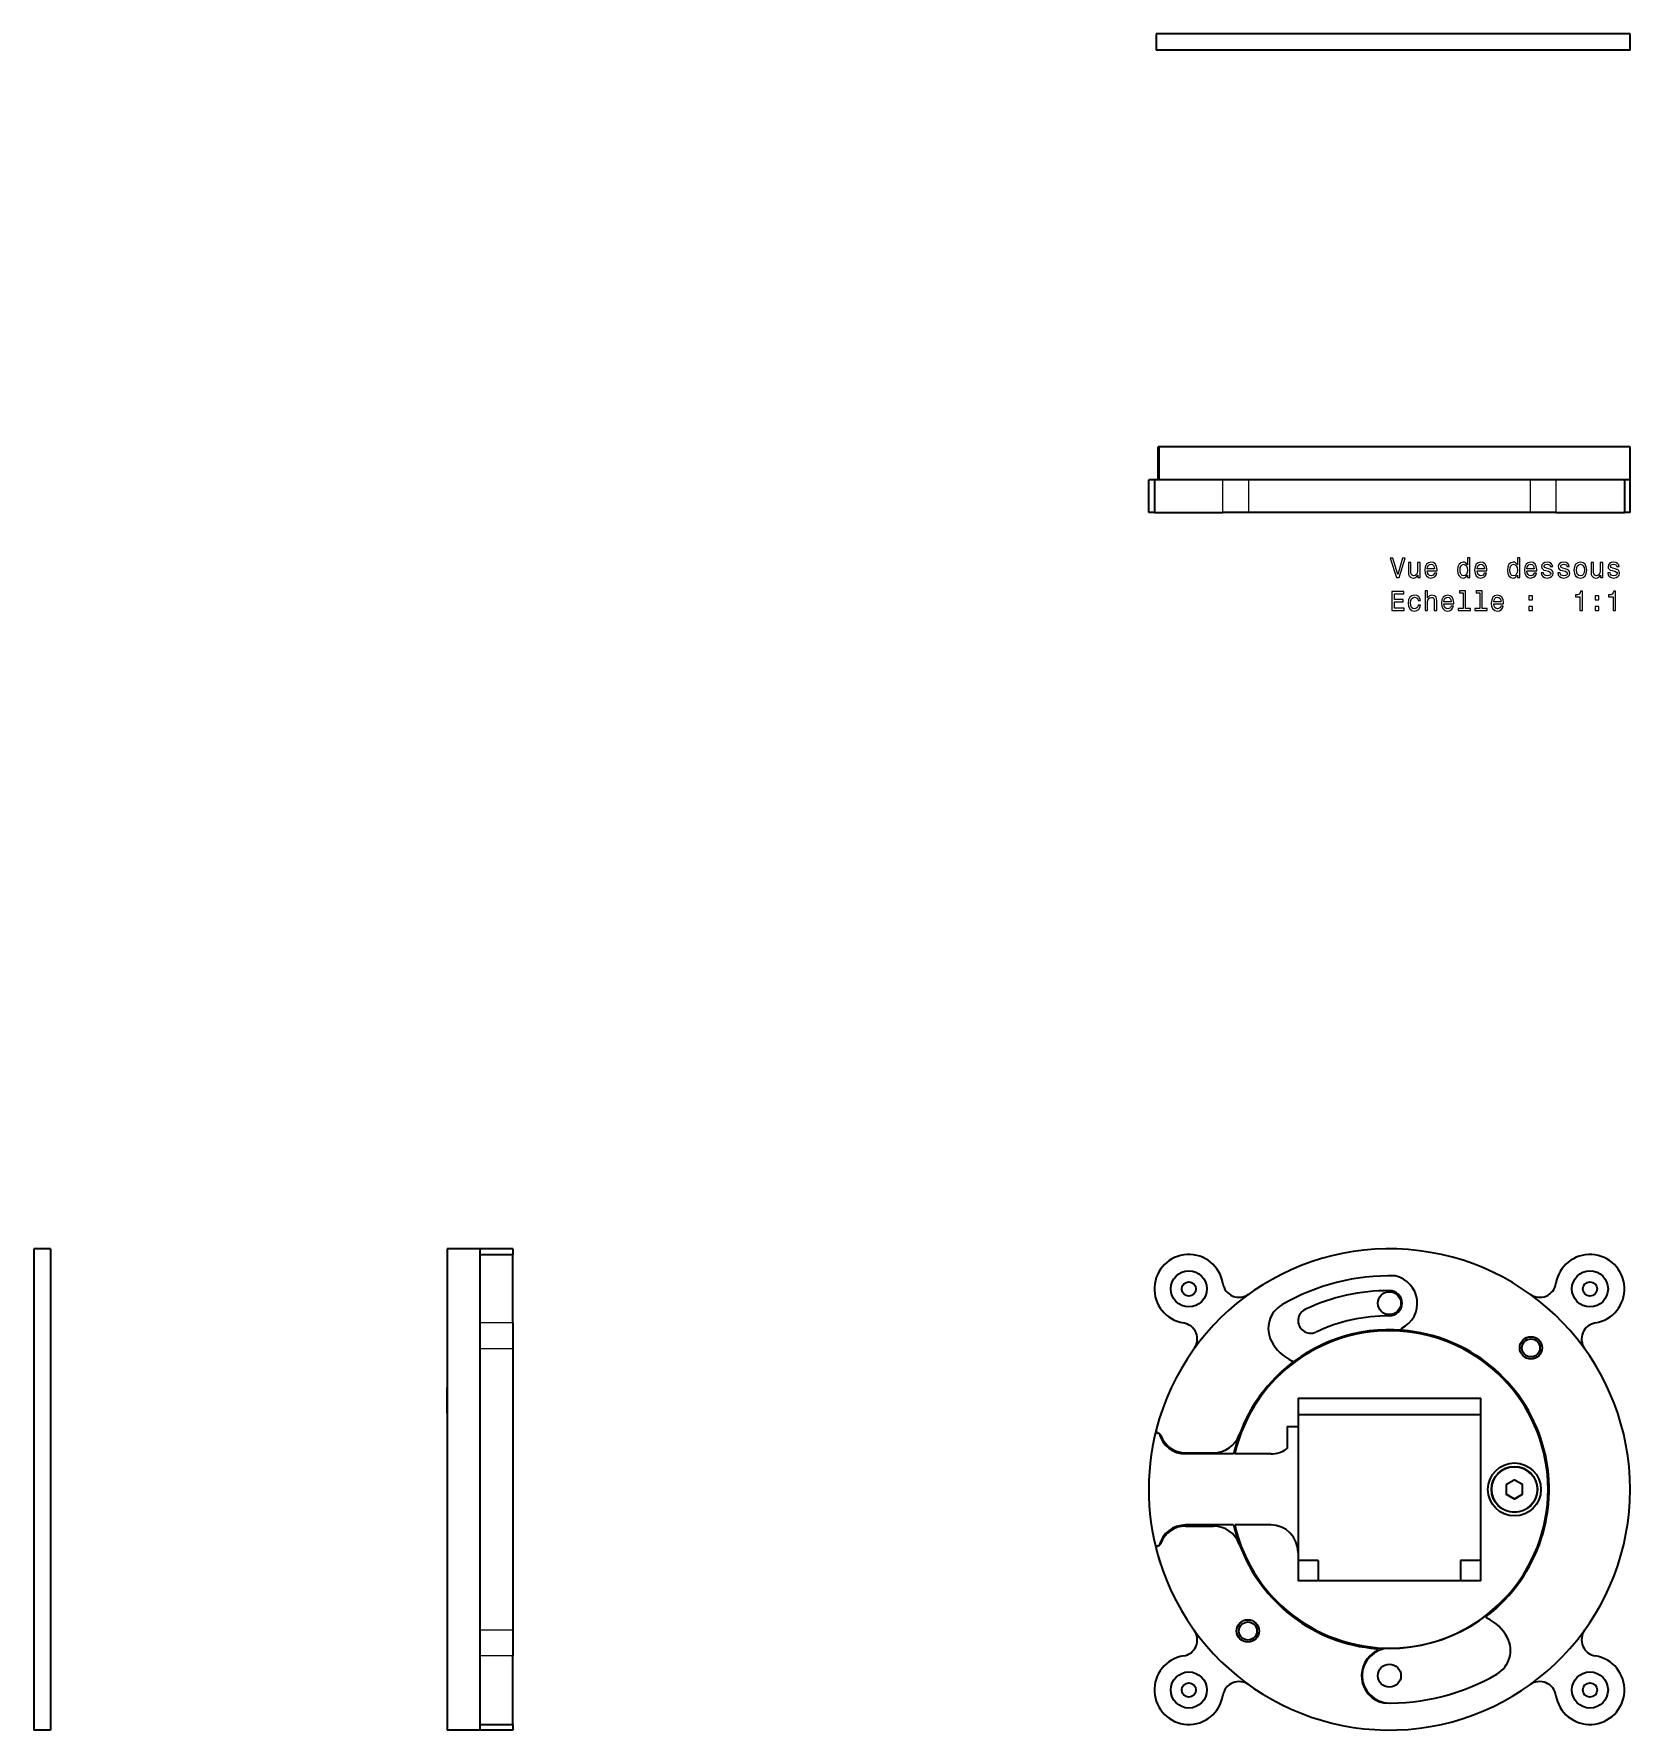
# Model space of a CAD drawing. Extents: x 338 to 980, y 50 to 705.
# Drawn here: x 346.7 to 638.5, y 376.5 to 686.7 of the extents above; entities that cross this region are included whole.
import ezdxf

# ---------------------------------------------------------------- set-up
doc = ezdxf.new("R2010")
doc.units = 0

msp = doc.modelspace()

# ---------------------------------------------------------------- linework, layer by layer
at = {"color": 7, "lineweight": 35, "ltscale": 0.000389099}
for p, q in [((551.87, 686.65), (551.85, 686.65)), ((551.87, 683.65), (551.85, 683.65))]:
    msp.add_line(p, q, dxfattribs=at)
at = {"color": 7, "lineweight": 35, "ltscale": 0.075}
for p, q in [((551.85, 686.65), (551.85, 683.65)), ((638.5, 683.65), (638.5, 686.65)), ((349.67, 464.5), (346.67, 464.5)), ((349.67, 376.5), (346.67, 376.5))]:
    msp.add_line(p, q, dxfattribs=at)
at = {"color": 7, "lineweight": 13, "ltscale": 0.075}
msp.add_line((551.87, 686.65), (551.87, 683.65), dxfattribs=at)
at = {"color": 7, "lineweight": 35}
for p, q in [((638.5, 686.65), (551.87, 686.65)), ((638.5, 683.65), (551.87, 683.65)), ((638.5, 611.12), (552.46, 611.12)), ((628.83, 611.12), (594.5, 611.12)), ((620.23, 605.12), (568.77, 605.12)), ((620.23, 605.12), (568.77, 605.12)), ((620.23, 599.12), (568.77, 599.12)), ((346.67, 464.5), (346.67, 420.5)), ((349.67, 464.5), (349.67, 420.5)), ((422.2, 464.5), (422.2, 420.5)), ((428.2, 464.5), (428.2, 420.5)), ((422.2, 449.51), (422.2, 420.5)), ((428.2, 446.23), (428.2, 420.5)), ((434.2, 446.23), (434.2, 420.5)), ((577.8, 437.2), (611.2, 437.2)), ((611.2, 403.8), (611.2, 437.2)), ((577.8, 434.2), (611.2, 434.2)), ((577.8, 432), (577.8, 409.01)), ((611.2, 407.5), (611.2, 434.2)), ((346.67, 420.5), (346.67, 376.5)), ((349.67, 420.5), (349.67, 376.5)), ((422.2, 420.5), (422.2, 391.49)), ((422.2, 420.5), (422.2, 376.5)), ((428.2, 420.5), (428.2, 394.77)), ((428.2, 420.5), (428.2, 376.5)), ((434.2, 420.5), (434.2, 394.77)), ((611.2, 403.8), (577.8, 403.8)), ((422.2, 401.86), (422.2, 381.44))]:
    msp.add_line(p, q, dxfattribs=at)
at = {"color": 7, "lineweight": 35, "ltscale": 0.070697}
msp.add_line((592.23, 686.65), (589.4, 686.65), dxfattribs=at)
at = {"color": 7, "lineweight": 35, "ltscale": 0.002773}
msp.add_line((592.34, 686.65), (592.23, 686.65), dxfattribs=at)
at = {"color": 7, "lineweight": 35, "ltscale": 0.002893}
msp.add_line((612.31, 686.65), (612.19, 686.65), dxfattribs=at)
at = {"color": 7, "lineweight": 35, "ltscale": 0.094115}
msp.add_line((616.07, 686.65), (612.31, 686.65), dxfattribs=at)
at = {"color": 7, "lineweight": 35, "ltscale": 0.014232}
msp.add_line((616.64, 686.65), (616.07, 686.65), dxfattribs=at)
at = {"color": 7, "lineweight": 35, "ltscale": 0.005557}
msp.add_line((552.46, 611.12), (552.23, 611.12), dxfattribs=at)
at = {"color": 7, "lineweight": 35, "ltscale": 0.15}
for p, q in [((552.23, 605.12), (552.23, 611.12)), ((638.5, 605.12), (638.5, 611.12)), ((550.5, 599.12), (550.5, 605.12)), ((551.53, 605.12), (551.53, 599.12)), ((637.47, 605.12), (637.47, 599.12)), ((638.5, 599.12), (638.5, 605.12)), ((428.2, 464.5), (422.2, 464.5)), ((434.2, 464.5), (428.2, 464.5)), ((428.2, 463.47), (434.2, 463.47)), ((428.2, 376.5), (422.2, 376.5)), ((428.2, 377.53), (434.2, 377.53)), ((434.2, 376.5), (428.2, 376.5))]:
    msp.add_line(p, q, dxfattribs=at)
at = {"color": 7, "lineweight": 13, "ltscale": 0.15}
for p, q in [((552.46, 605.12), (552.46, 611.12)), ((564.05, 599.12), (564.05, 605.12)), ((568.77, 599.12), (568.77, 605.12)), ((620.23, 605.12), (620.23, 599.12)), ((624.95, 605.12), (624.95, 599.12)), ((434.2, 450.95), (428.2, 450.95)), ((434.2, 446.23), (428.2, 446.23)), ((434.2, 394.77), (428.2, 394.77)), ((434.2, 390.05), (428.2, 390.05))]:
    msp.add_line(p, q, dxfattribs=at)
at = {"color": 7, "lineweight": 35, "ltscale": 0.005019}
msp.add_line((589.5, 611.12), (589.3, 611.12), dxfattribs=at)
at = {"color": 7, "lineweight": 35, "ltscale": 0.125}
msp.add_line((594.5, 611.12), (589.5, 611.12), dxfattribs=at)
at = {"color": 7, "lineweight": 35, "ltscale": 0.025726}
for p, q in [((551.53, 605.12), (550.5, 605.12)), ((434.2, 377.53), (434.2, 376.5))]:
    msp.add_line(p, q, dxfattribs=at)
at = {"color": 7, "lineweight": 35, "ltscale": 0.313062}
for p, q in [((564.05, 605.12), (551.53, 605.12)), ((637.47, 605.12), (624.95, 605.12)), ((551.53, 599.12), (564.05, 599.12)), ((624.95, 599.12), (637.47, 599.12)), ((428.2, 463.47), (428.2, 450.95)), ((434.2, 450.95), (434.2, 463.47)), ((428.2, 390.05), (428.2, 377.53)), ((434.2, 377.53), (434.2, 390.05))]:
    msp.add_line(p, q, dxfattribs=at)
at = {"color": 7, "lineweight": 35, "ltscale": 0.117937}
for p, q in [((568.77, 605.12), (564.05, 605.12)), ((624.95, 605.12), (620.23, 605.12)), ((568.77, 599.12), (564.05, 599.12)), ((624.95, 599.12), (620.23, 599.12)), ((428.2, 450.95), (428.2, 446.23)), ((434.2, 450.95), (434.2, 446.23)), ((428.2, 394.77), (428.2, 390.05)), ((434.2, 394.77), (434.2, 390.05))]:
    msp.add_line(p, q, dxfattribs=at)
at = {"color": 7, "lineweight": 35, "ltscale": 0.025702}
for p, q in [((638.5, 605.12), (637.47, 605.12)), ((638.5, 605.12), (637.47, 605.12)), ((638.5, 599.12), (637.47, 599.12)), ((428.2, 464.5), (428.2, 463.47)), ((434.2, 464.5), (434.2, 463.47))]:
    msp.add_line(p, q, dxfattribs=at)
at = {"color": 7, "lineweight": 35, "ltscale": 0.030038}
for p, q in [((551.7, 599.12), (550.5, 599.12)), ((428.2, 377.7), (428.2, 376.5))]:
    msp.add_line(p, q, dxfattribs=at)
at = {"color": 7, "lineweight": 35, "ltscale": 0.118097}
msp.add_line((422.2, 434.44), (422.2, 439.16), dxfattribs=at)
at = {"color": 7, "lineweight": 35, "ltscale": 0.13}
for p, q in [((577.8, 437.2), (577.8, 432)), ((577.8, 409), (577.8, 403.8))]:
    msp.add_line(p, q, dxfattribs=at)
at = {"color": 7, "lineweight": 35, "ltscale": 0.05}
msp.add_line((575.8, 432), (577.8, 432), dxfattribs=at)
at = {"color": 7, "lineweight": 35, "ltscale": 0.1}
msp.add_line((575.8, 432), (575.8, 428), dxfattribs=at)
at = {"color": 7, "lineweight": 35, "ltscale": 0.127895}
for p, q in [((557.23, 427.2), (562.35, 427.2)), ((557.23, 413.8), (562.35, 413.8))]:
    msp.add_line(p, q, dxfattribs=at)
at = {"color": 7, "lineweight": 35, "ltscale": 0.219635}
for p, q in [((566.02, 427), (557.23, 427)), ((566.02, 414), (557.23, 414))]:
    msp.add_line(p, q, dxfattribs=at)
at = {"color": 7, "lineweight": 35, "ltscale": 0.164384}
for p, q in [((572.8, 427), (566.22, 427)), ((572.8, 414), (566.22, 414))]:
    msp.add_line(p, q, dxfattribs=at)
at = {"color": 7, "lineweight": 13, "ltscale": 0.041857}
for p, q in [((617.31, 422.26), (615.86, 421.42)), ((615.86, 419.58), (617.31, 418.74))]:
    msp.add_line(p, q, dxfattribs=at)
at = {"color": 7, "lineweight": 35, "ltscale": 0.041858}
for p, q in [((617.33, 422.22), (615.88, 421.38)), ((618.83, 421.38), (617.38, 422.22)), ((615.86, 421.34), (615.86, 419.66)), ((615.88, 419.62), (617.33, 418.78)), ((617.38, 418.78), (618.83, 419.62)), ((618.86, 419.66), (618.86, 421.34))]:
    msp.add_line(p, q, dxfattribs=at)
at = {"color": 7, "lineweight": 13, "ltscale": 0.00125}
for p, q in [((617.31, 422.26), (617.33, 422.22)), ((617.41, 422.26), (617.38, 422.22)), ((615.86, 419.58), (615.88, 419.62)), ((617.31, 418.74), (617.33, 418.78)), ((617.41, 418.74), (617.38, 418.78)), ((618.86, 421.42), (618.83, 421.38)), ((618.86, 419.58), (618.83, 419.62)), ((618.91, 421.34), (618.86, 421.34)), ((618.91, 419.66), (618.86, 419.66))]:
    msp.add_line(p, q, dxfattribs=at)
at = {"color": 7, "lineweight": 13, "ltscale": 0.041858}
for p, q in [((618.86, 421.42), (617.41, 422.26)), ((615.81, 421.34), (615.81, 419.66)), ((617.41, 418.74), (618.86, 419.58)), ((618.91, 419.66), (618.91, 421.34))]:
    msp.add_line(p, q, dxfattribs=at)
at = {"color": 7, "lineweight": 13, "ltscale": 0.001251}
for p, q in [((615.81, 421.34), (615.86, 421.34)), ((615.81, 419.66), (615.86, 419.66))]:
    msp.add_line(p, q, dxfattribs=at)
at = {"color": 7, "lineweight": 13, "ltscale": 0.001249}
msp.add_line((615.86, 421.42), (615.88, 421.38), dxfattribs=at)
at = {"color": 7, "lineweight": 13, "ltscale": 0.001138}
for p, q in [((615.88, 419.7), (615.88, 419.65)), ((618.83, 421.3), (618.83, 421.35))]:
    msp.add_line(p, q, dxfattribs=at)
at = {"color": 7, "lineweight": 35, "ltscale": 0.119289}
msp.add_line((422.2, 406.63), (422.2, 401.86), dxfattribs=at)
at = {"color": 7, "lineweight": 35, "ltscale": 0.0925}
for p, q in [((581.5, 407.5), (577.8, 407.5)), ((581.5, 407.5), (581.5, 403.8)), ((611.2, 407.5), (607.5, 407.5)), ((607.5, 407.5), (607.5, 403.8))]:
    msp.add_line(p, q, dxfattribs=at)
at = {"color": 7, "lineweight": 35, "ltscale": 0.00375}
msp.add_line((620.04, 406.63), (620.17, 406.56), dxfattribs=at)
at = {"color": 7, "lineweight": 35, "ltscale": 0.000370789}
msp.add_line((346.67, 381.45), (346.67, 381.44), dxfattribs=at)
at = {"color": 7, "lineweight": 35, "ltscale": 0.000515747}
msp.add_line((422.2, 381.41), (422.2, 381.39), dxfattribs=at)
at = {"color": 7, "lineweight": 13}
for points in [[(596.9, 590.77), (596.02, 587.79), (595.12, 590.77), (594.64, 590.77), (595.77, 587.26), (596.27, 587.26), (597.37, 590.77)], [(600.1, 589.97), (599.65, 589.97), (599.65, 588.41), (599.6, 588.04), (599.46, 587.78), (599.23, 587.62), (598.93, 587.57), (598.7, 587.61), (598.54, 587.73), (598.46, 587.94), (598.44, 588.23), (598.44, 589.97), (597.99, 589.97), (597.99, 588.19), (598.01, 587.83), (598.11, 587.53), (598.4, 587.26), (598.87, 587.16), (599.12, 587.2), (599.34, 587.29), (599.52, 587.45), (599.67, 587.67), (599.67, 587.26), (600.1, 587.26)], [(601.43, 588.49), (603.21, 588.49), (603.21, 588.69), (603.13, 589.27), (602.91, 589.71), (602.56, 589.97), (602.09, 590.06), (601.63, 589.96), (601.28, 589.68), (601.05, 589.22), (600.97, 588.62), (601.05, 588), (601.27, 587.54), (601.62, 587.26), (602.07, 587.16), (602.47, 587.23), (602.79, 587.4), (603.03, 587.67), (603.16, 588.04), (602.73, 588.04), (602.63, 587.84), (602.5, 587.68), (602.13, 587.56), (601.84, 587.62), (601.63, 587.8), (601.48, 588.08), (601.43, 588.47)], [(601.43, 588.86), (601.49, 589.21), (601.63, 589.46), (601.83, 589.62), (602.11, 589.68), (602.37, 589.62), (602.58, 589.46), (602.71, 589.21), (602.75, 588.86)], [(608.78, 587.68), (608.78, 587.26), (609.23, 587.26), (609.23, 590.88), (608.79, 590.88), (608.79, 589.56), (608.45, 589.94), (608.24, 590.03), (608.01, 590.06), (607.58, 589.96), (607.24, 589.68), (607.03, 589.23), (606.95, 588.62), (607.03, 588.01), (607.24, 587.55), (607.58, 587.26), (608.01, 587.16), (608.24, 587.2), (608.45, 587.29)], [(608.08, 589.67), (608.37, 589.6), (608.6, 589.4), (608.73, 589.07), (608.78, 588.62), (608.73, 588.16), (608.6, 587.83), (608.37, 587.63), (608.08, 587.56), (607.8, 587.63), (607.59, 587.83), (607.45, 588.16), (607.41, 588.62), (607.45, 589.07), (607.59, 589.39), (607.8, 589.6)], [(610.54, 588.49), (612.32, 588.49), (612.32, 588.69), (612.24, 589.27), (612.02, 589.71), (611.67, 589.97), (611.2, 590.06), (610.74, 589.96), (610.39, 589.68), (610.16, 589.22), (610.08, 588.62), (610.15, 588), (610.38, 587.54), (610.73, 587.26), (611.18, 587.16), (611.58, 587.23), (611.9, 587.4), (612.14, 587.67), (612.27, 588.04), (611.83, 588.04), (611.74, 587.84), (611.61, 587.68), (611.24, 587.56), (610.95, 587.62), (610.73, 587.8), (610.59, 588.08), (610.54, 588.47)], [(610.54, 588.86), (610.6, 589.21), (610.73, 589.46), (610.94, 589.62), (611.21, 589.68), (611.48, 589.62), (611.69, 589.46), (611.81, 589.21), (611.86, 588.86)], [(617.89, 587.68), (617.89, 587.26), (618.33, 587.26), (618.33, 590.88), (617.9, 590.88), (617.9, 589.56), (617.56, 589.94), (617.35, 590.03), (617.11, 590.06), (616.69, 589.96), (616.35, 589.68), (616.14, 589.23), (616.06, 588.62), (616.14, 588.01), (616.35, 587.55), (616.69, 587.26), (617.11, 587.16), (617.35, 587.2), (617.56, 587.29)], [(617.19, 589.67), (617.48, 589.6), (617.7, 589.4), (617.84, 589.07), (617.89, 588.62), (617.84, 588.16), (617.7, 587.83), (617.48, 587.63), (617.19, 587.56), (616.91, 587.63), (616.7, 587.83), (616.56, 588.16), (616.51, 588.62), (616.56, 589.07), (616.7, 589.39), (616.91, 589.6)], [(619.65, 588.49), (621.43, 588.49), (621.43, 588.69), (621.35, 589.27), (621.13, 589.71), (620.78, 589.97), (620.31, 590.06), (619.85, 589.96), (619.49, 589.68), (619.27, 589.22), (619.19, 588.62), (619.26, 588), (619.49, 587.54), (619.84, 587.26), (620.29, 587.16), (620.68, 587.23), (621.01, 587.4), (621.24, 587.67), (621.38, 588.04), (620.94, 588.04), (620.85, 587.84), (620.72, 587.68), (620.35, 587.56), (620.06, 587.62), (619.84, 587.8), (619.7, 588.08), (619.65, 588.47)], [(619.65, 588.86), (619.71, 589.21), (619.84, 589.46), (620.05, 589.62), (620.32, 589.68), (620.59, 589.62), (620.8, 589.46), (620.92, 589.21), (620.97, 588.86)], [(623.62, 588.84), (623.2, 588.94), (622.88, 589.06), (622.77, 589.29), (622.8, 589.46), (622.91, 589.58), (623.08, 589.66), (623.33, 589.69), (623.56, 589.66), (623.75, 589.57), (623.87, 589.43), (623.92, 589.25), (624.36, 589.25), (624.36, 589.26), (624.28, 589.59), (624.07, 589.84), (623.75, 590), (623.33, 590.06), (622.9, 590), (622.59, 589.84), (622.39, 589.59), (622.33, 589.28), (622.37, 588.98), (622.52, 588.76), (622.75, 588.61), (623.09, 588.51), (623.58, 588.39), (623.88, 588.26), (623.96, 588.16), (623.99, 588.01), (623.95, 587.82), (623.83, 587.68), (623.63, 587.59), (623.37, 587.56), (623.09, 587.59), (622.89, 587.69), (622.75, 587.87), (622.7, 588.1), (622.27, 588.1), (622.34, 587.7), (622.55, 587.41), (622.87, 587.23), (623.33, 587.16), (623.8, 587.23), (624.15, 587.41), (624.36, 587.69), (624.44, 588.06), (624.38, 588.38), (624.22, 588.59), (623.97, 588.73)], [(626.66, 588.84), (626.23, 588.94), (625.91, 589.06), (625.81, 589.29), (625.84, 589.46), (625.94, 589.58), (626.12, 589.66), (626.36, 589.69), (626.6, 589.66), (626.79, 589.57), (626.91, 589.43), (626.96, 589.25), (627.39, 589.25), (627.39, 589.26), (627.32, 589.59), (627.11, 589.84), (626.79, 590), (626.36, 590.06), (625.93, 590), (625.62, 589.84), (625.43, 589.59), (625.36, 589.28), (625.41, 588.98), (625.55, 588.76), (625.78, 588.61), (626.12, 588.51), (626.62, 588.39), (626.92, 588.26), (627, 588.16), (627.03, 588.01), (626.98, 587.82), (626.86, 587.68), (626.67, 587.59), (626.4, 587.56), (626.13, 587.59), (625.92, 587.69), (625.79, 587.87), (625.73, 588.1), (625.3, 588.1), (625.37, 587.7), (625.58, 587.41), (625.91, 587.23), (626.36, 587.16), (626.84, 587.23), (627.19, 587.41), (627.4, 587.69), (627.47, 588.06), (627.42, 588.38), (627.26, 588.59), (627, 588.73)], [(628.24, 588.61), (628.32, 588), (628.55, 587.54), (628.92, 587.26), (629.41, 587.16), (629.9, 587.26), (630.27, 587.54), (630.5, 587.99), (630.59, 588.61), (630.5, 589.23), (630.27, 589.69), (629.9, 589.96), (629.41, 590.06), (628.92, 589.96), (628.55, 589.68), (628.32, 589.23)], [(628.69, 588.62), (628.74, 589.07), (628.88, 589.4), (629.11, 589.6), (629.41, 589.67), (629.72, 589.6), (629.94, 589.4), (630.09, 589.07), (630.14, 588.62), (630.09, 588.16), (629.94, 587.83), (629.72, 587.62), (629.41, 587.56), (629.11, 587.62), (628.88, 587.83), (628.74, 588.16)], [(633.49, 589.97), (633.05, 589.97), (633.05, 588.41), (633, 588.04), (632.85, 587.78), (632.63, 587.62), (632.33, 587.57), (632.09, 587.61), (631.94, 587.73), (631.86, 587.94), (631.84, 588.23), (631.84, 589.97), (631.39, 589.97), (631.39, 588.19), (631.41, 587.83), (631.5, 587.53), (631.79, 587.26), (632.26, 587.16), (632.52, 587.2), (632.73, 587.29), (632.92, 587.45), (633.07, 587.67), (633.07, 587.26), (633.49, 587.26)], [(635.77, 588.84), (635.34, 588.94), (635.02, 589.06), (634.92, 589.29), (634.95, 589.46), (635.05, 589.58), (635.22, 589.66), (635.47, 589.69), (635.71, 589.66), (635.89, 589.57), (636.02, 589.43), (636.07, 589.25), (636.5, 589.25), (636.5, 589.26), (636.42, 589.59), (636.22, 589.84), (635.89, 590), (635.47, 590.06), (635.04, 590), (634.73, 589.84), (634.53, 589.59), (634.47, 589.28), (634.52, 588.98), (634.66, 588.76), (634.89, 588.61), (635.23, 588.51), (635.72, 588.39), (636.03, 588.26), (636.11, 588.16), (636.14, 588.01), (636.09, 587.82), (635.97, 587.68), (635.77, 587.59), (635.51, 587.56), (635.23, 587.59), (635.03, 587.69), (634.9, 587.87), (634.84, 588.1), (634.41, 588.1), (634.48, 587.7), (634.69, 587.41), (635.02, 587.23), (635.47, 587.16), (635.95, 587.23), (636.29, 587.41), (636.51, 587.69), (636.58, 588.06), (636.53, 588.38), (636.37, 588.59), (636.11, 588.73)], [(594.96, 581.21), (597.18, 581.21), (597.18, 581.64), (595.42, 581.64), (595.42, 582.82), (596.99, 582.82), (596.99, 583.24), (595.42, 583.24), (595.42, 584.29), (597.14, 584.29), (597.14, 584.71), (594.96, 584.71)], [(599.73, 583.02), (600.17, 583.02), (600.08, 583.43), (599.87, 583.75), (599.53, 583.94), (599.09, 584.02), (598.61, 583.92), (598.24, 583.63), (598.01, 583.18), (597.92, 582.56), (598, 581.95), (598.23, 581.5), (598.59, 581.21), (599.07, 581.12), (599.51, 581.19), (599.85, 581.41), (600.08, 581.74), (600.18, 582.18), (599.76, 582.18), (599.68, 581.9), (599.54, 581.69), (599.34, 581.56), (599.09, 581.52), (598.78, 581.58), (598.56, 581.78), (598.42, 582.11), (598.38, 582.58), (598.42, 583.03), (598.56, 583.36), (598.79, 583.56), (599.09, 583.63), (599.35, 583.58), (599.55, 583.47), (599.68, 583.28)], [(601.05, 581.21), (601.49, 581.21), (601.49, 582.78), (601.54, 583.14), (601.68, 583.4), (601.91, 583.56), (602.21, 583.62), (602.45, 583.57), (602.6, 583.43), (602.68, 583.21), (602.71, 582.9), (602.71, 581.21), (603.15, 581.21), (603.15, 582.99), (603.13, 583.35), (603.04, 583.65), (602.74, 583.92), (602.28, 584.02), (602.02, 583.98), (601.81, 583.89), (601.63, 583.74), (601.49, 583.53), (601.49, 584.83), (601.05, 584.83)], [(604.47, 582.44), (606.25, 582.44), (606.25, 582.65), (606.17, 583.23), (605.95, 583.66), (605.6, 583.92), (605.13, 584.02), (604.67, 583.92), (604.31, 583.63), (604.09, 583.18), (604.01, 582.57), (604.08, 581.95), (604.31, 581.5), (604.66, 581.21), (605.11, 581.12), (605.5, 581.18), (605.83, 581.36), (606.06, 581.63), (606.2, 581.99), (605.76, 581.99), (605.67, 581.79), (605.54, 581.64), (605.17, 581.52), (604.88, 581.57), (604.66, 581.75), (604.52, 582.04), (604.47, 582.42)], [(604.47, 582.81), (604.53, 583.16), (604.66, 583.42), (604.87, 583.57), (605.14, 583.63), (605.41, 583.57), (605.62, 583.42), (605.74, 583.16), (605.79, 582.81)], [(608, 584.46), (608, 581.59), (607.09, 581.59), (607.09, 581.21), (609.35, 581.21), (609.35, 581.59), (608.44, 581.59), (608.44, 584.83), (607.3, 584.83), (607.3, 584.46)], [(611.04, 584.46), (611.04, 581.59), (610.12, 581.59), (610.12, 581.21), (612.39, 581.21), (612.39, 581.59), (611.48, 581.59), (611.48, 584.83), (610.34, 584.83), (610.34, 584.46)], [(613.58, 582.44), (615.35, 582.44), (615.36, 582.65), (615.28, 583.23), (615.06, 583.66), (614.7, 583.92), (614.23, 584.02), (613.78, 583.92), (613.42, 583.63), (613.2, 583.18), (613.11, 582.57), (613.19, 581.95), (613.42, 581.5), (613.77, 581.21), (614.22, 581.12), (614.61, 581.18), (614.94, 581.36), (615.17, 581.63), (615.31, 581.99), (614.87, 581.99), (614.78, 581.79), (614.65, 581.64), (614.27, 581.52), (613.99, 581.57), (613.77, 581.75), (613.63, 582.04), (613.58, 582.42)], [(613.58, 582.81), (613.63, 583.16), (613.77, 583.42), (613.98, 583.57), (614.25, 583.63), (614.52, 583.57), (614.72, 583.42), (614.85, 583.16), (614.89, 582.81)], [(619.96, 583.17), (620.65, 583.17), (620.65, 583.92), (619.96, 583.92)], [(629.32, 581.21), (629.78, 581.21), (629.78, 584.74), (629.44, 584.74), (629.35, 584.43), (629.17, 584.22), (628.89, 584.1), (628.51, 584.06), (628.51, 583.71), (629.32, 583.71)], [(632.1, 583.17), (632.8, 583.17), (632.8, 583.92), (632.1, 583.92)], [(635.4, 581.21), (635.85, 581.21), (635.85, 584.74), (635.51, 584.74), (635.42, 584.43), (635.24, 584.22), (634.96, 584.1), (634.58, 584.06), (634.58, 583.71), (635.4, 583.71)], [(619.96, 581.21), (620.65, 581.21), (620.65, 581.97), (619.96, 581.97)], [(632.1, 581.21), (632.8, 581.21), (632.8, 581.97), (632.1, 581.97)]]:
    msp.add_lwpolyline(points, close=True, dxfattribs=at)
at = {"color": 7, "lineweight": 35}
for centre, radius in [((557.83, 457.17), 3.3), ((631.17, 457.17), 3.3), ((557.83, 457.17), 1.3), ((594.5, 454.56), 2.1), ((631.17, 457.17), 1.3), ((620.38, 446.38), 2.05), ((620.38, 446.38), 1.65), ((617.36, 420.5), 4.85), ((617.36, 420.5), 4.2), ((568.62, 394.62), 2.05), ((568.62, 394.62), 1.65), ((594.5, 386.44), 2.1), ((557.83, 383.83), 3.3), ((557.83, 383.83), 1.3), ((631.17, 383.83), 3.3), ((631.17, 383.83), 1.3)]:
    msp.add_circle(centre, radius, dxfattribs=at)
at = {"color": 7, "lineweight": 13}
msp.add_circle((617.36, 420.5), 4.1, dxfattribs=at)
at = {"color": 7, "lineweight": 35}
for centre, radius, start, end in [((557.83, 457.17), 6.3, 8.998, 261.002), ((594.5, 420.5), 44, 194.3305, 165.6695), ((631.17, 457.17), 6.3, 278.998, 171.002), ((594.5, 420.5), 39.06, 88.4214, 120.2162), ((594.5, 454.56), 5.1, 296.4568, 77.8188), ((567.01, 458.63), 3, 188.998, 305.7886), ((594.5, 420.5), 36.36, 90, 115), ((594.5, 454.56), 2.3, 270, 90), ((621.99, 458.63), 3, 234.6172, 351.002), ((577.36, 449.93), 5, 120.2162, 207.6081), ((580.1, 451.37), 2.3, 115, 295), ((556.37, 447.99), 3, 324.2114, 81.002), ((594.5, 420.5), 31.76, 90, 115), ((596.86, 449.82), 0.2, 116.4568, 265.3953), ((632.63, 447.99), 3, 98.998, 215.3822), ((594.5, 420.5), 29.01, 192.9463, 167.0537), ((580.1, 451.37), 8.1, 207.6081, 245.0784), ((594.5, 420.5), 29.21, 85.3952, 132.4829), ((594.5, 420.5), 29.21, 307.4696, 85.3953), ((594.5, 420.5), 29.21, 127.4696, 160.0026), ((576.61, 443.84), 0.2, 307.4696, 65.0784), ((594.5, 420.5), 44, 165.6694, 197.8943), ((552.35, 431.27), 0.5, 165.6695, 256.4598), ((557.23, 432), 5, 162.8502, 163.0807), ((552.07, 430.1), 0.7, 20.207, 76.4598), ((557.23, 432), 5, 194.8514, 270), ((557.23, 432), 4.8, 200.207, 270), ((562.35, 432.2), 5, 270, 340.0026), ((594.5, 420.5), 29.21, 160.0352, 167.1438), ((572.8, 432), 5, 270, 306.8699), ((617.36, 422.17), 0.05, 60, 120), ((615.91, 421.34), 0.05, 120, 180), ((615.91, 419.66), 0.05, 180, 240), ((617.36, 418.83), 0.05, 240, 300), ((618.81, 421.34), 0.05, 0, 60), ((618.81, 419.66), 0.05, 300, 0), ((557.23, 409), 5, 90, 165.1472), ((557.23, 409), 4.8, 90, 159.793), ((562.35, 408.8), 5, 19.9974, 90), ((594.5, 420.5), 29.21, 192.8562, 199.9498), ((572.8, 409), 5, 360, 90), ((552.35, 409.73), 0.5, 103.5402, 194.3305), ((552.07, 410.9), 0.7, 283.5402, 339.793), ((594.5, 420.5), 29.21, 199.9974, 265.3953), ((557.23, 409), 5, 196.8347, 197.1498), ((594.5, 420.5), 29.06, 270, 331.5), ((612.39, 397.16), 0.2, 127.4696, 245.0784), ((556.37, 393.01), 3, 278.998, 35.7886), ((608.9, 389.63), 8.1, 27.6081, 65.0784), ((632.63, 393.01), 3, 144.2114, 261.002), ((594.5, 386.44), 5.1, 116.4568, 257.8188), ((594.5, 386.44), 5, 90, 269.7175), ((592.14, 391.18), 0.2, 296.4568, 85.3953), ((611.64, 391.07), 5, 300.2162, 27.6081), ((557.83, 383.83), 6.3, 98.998, 351.002), ((631.17, 383.83), 6.3, 188.998, 81.002), ((567.01, 382.37), 3, 54.2114, 171.002), ((594.5, 420.5), 39.06, 268.4214, 300.2162), ((621.99, 382.37), 3, 8.998, 125.7886)]:
    msp.add_arc(centre, radius, start, end, dxfattribs=at)
at = {"color": 7, "lineweight": 13}
for centre, radius, start, end in [((670.3, 328.79), 107.37, 119.5466, 120.4534), ((617.36, 422.17), 0.1, 60, 120), ((617.32, 422.19), 0.0333, 23.2811, 78.5588), ((563.8, 327.73), 108.59, 59.5517, 60.4483), ((615.91, 421.34), 0.1, 120, 180), ((615.91, 419.66), 0.1, 180, 240), ((615.88, 421.32), 0.0333, 83.2811, 138.5588), ((615.91, 421.37), 0.0333, 161.4412, 216.7189), ((722.27, 420.5), 106.39, 179.5434, 180.434), ((670.3, 512.2), 107.37, 239.5466, 240.4534), ((615.91, 419.63), 0.0333, 143.2811, 198.5588), ((617.36, 418.83), 0.1, 240, 300), ((563.8, 513.27), 108.59, 299.5517, 300.4483), ((617.39, 418.81), 0.0333, 203.281, 258.5588), ((618.8, 421.37), 0.0333, 323.2811, 18.5588), ((512.22, 420.5), 106.61, 359.5443, 0.4331), ((618.83, 419.68), 0.0333, 263.2811, 318.5588), ((618.81, 421.34), 0.1, 0, 60), ((618.81, 419.66), 0.1, 300, 0)]:
    msp.add_arc(centre, radius, start, end, dxfattribs=at)
for centre, major_axis, start_param, end_param in [((617.36, 422.17), (0.025, 0.0433), 6.283185, 7.406149), ((615.91, 419.66), (-0.05, 0), 6.283185, 7.406149), ((617.36, 418.83), (-0.025, -0.0433), 6.283185, 7.406149), ((618.81, 421.34), (0.05, 0), 6.283185, 7.406149), ((618.81, 419.66), (0.025, -0.0433), 0, 1.122964)]:
    msp.add_ellipse(centre, major_axis=major_axis, ratio=0.27735, start_param=start_param, end_param=end_param, dxfattribs=at)

doc.saveas('drawing.dxf')
